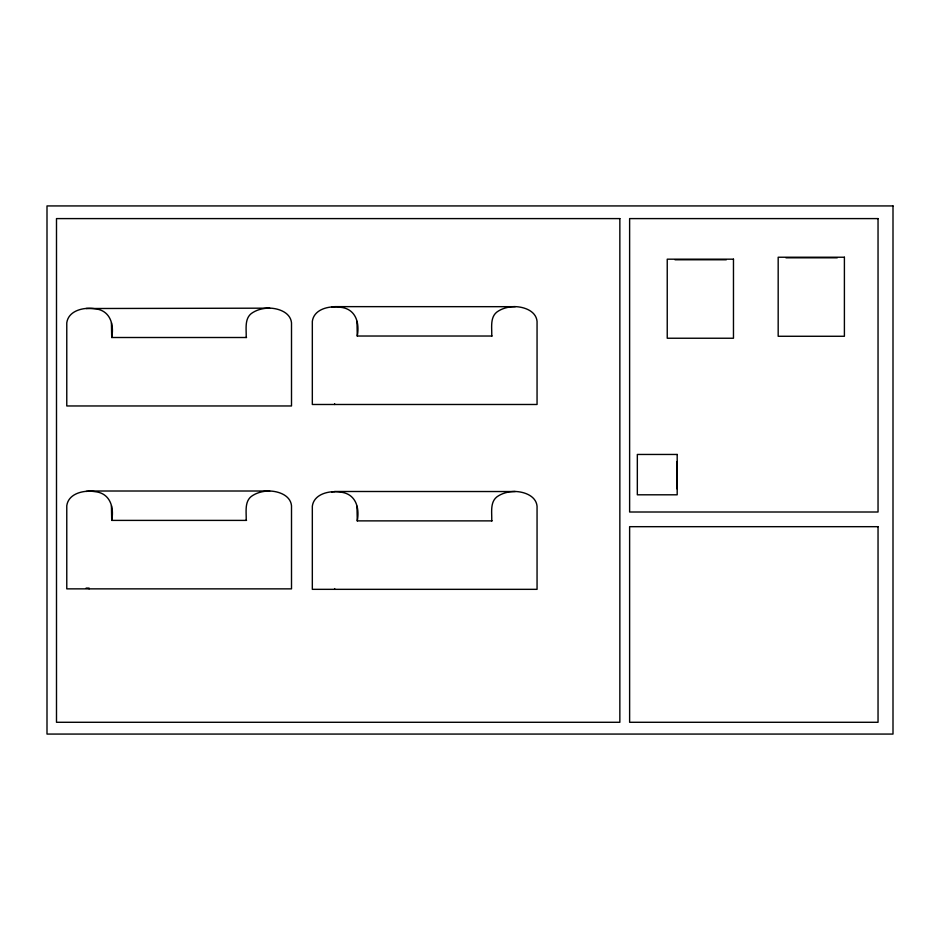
<?xml version="1.0" encoding="UTF-8"?>
<svg xmlns="http://www.w3.org/2000/svg" width="940" height="940" viewBox="0 0 940 940"><rect width="100%" height="100%" fill="white"/><g stroke="black" fill="none" stroke-linecap="round" stroke-linejoin="round"><path stroke-width="1.41" d="M246.174 337.507C246.538 328.965 243.942 317.544 252.978 312.421C257.783 309.495 263.353 308.238 268.934 308.097C278.123 308.167 290.448 312.233 291.506 322.831L291.506 405.963L66.775 405.963L66.775 322.831C68.467 310.247 84.294 306.981 94.881 308.755C110.015 310.2 114.281 324.147 111.719 337.507L246.562 337.507M246.174 520.396C246.538 511.853 243.942 500.433 252.978 495.31C257.783 492.384 263.353 491.127 268.934 490.997C278.123 491.056 290.448 495.122 291.506 505.732L291.506 588.863L66.775 588.863L66.775 505.732C68.467 493.136 84.294 489.869 94.881 491.644C110.015 493.089 114.281 507.036 111.719 520.396L246.562 520.396M491.726 336.027C492.09 327.484 489.493 316.063 498.529 310.94C503.335 308.014 508.904 306.757 514.497 306.616C523.674 306.687 536 310.752 537.057 321.351L537.057 404.482L312.327 404.482L312.327 321.351C314.031 308.767 329.846 305.5 340.433 307.274C355.567 308.72 359.832 322.667 357.271 336.027L492.113 336.027M491.726 520.878C492.09 512.335 489.493 500.903 498.529 495.78C503.335 492.865 508.904 491.608 514.497 491.467C523.674 491.538 536 495.603 537.057 506.202L537.057 589.333L312.327 589.333L312.327 506.202C314.031 493.618 329.846 490.351 340.433 492.125C355.567 493.571 359.832 507.518 357.271 520.878L492.113 520.878M785.957 257.807L837.235 257.807M675.014 259.769L726.291 259.769M334.652 306.64L515.226 306.687M334.652 306.781L331.656 307.039M269.674 308.167L86.104 308.52M356.977 321.351L357.271 336.027M111.425 322.831L111.719 337.507M677.188 461.517L677.188 489.012M677.188 461.975L677.188 465.265M89.1 491.009L269.181 491.009M89.1 491.15L86.104 491.409M268.205 491.056L269.674 491.056M334.652 491.491L515.226 491.538M334.652 491.632L331.656 491.89M111.425 505.732L111.719 520.396M356.977 506.202L357.271 520.878M86.104 588.099L89.1 588.099L89.1 588.863M334.652 403.73L334.652 404.482M334.652 588.581L334.652 589.333M893 205.93L47 205.93L47 734.07L893 734.07L893 205.93M619.848 218.597L56.494 218.597L56.494 722.284L619.848 722.284L619.848 218.597M878.042 218.597L629.624 218.597L629.624 512.006L878.042 512.006L878.042 218.597M844.402 257.231L778.179 257.231L778.179 336.273L844.402 336.273L844.402 257.231M733.47 259.182L667.236 259.182L667.236 338.236L733.47 338.236L733.47 259.182M677.188 454.455L637.332 454.455L637.332 494.804L677.188 494.804L677.188 454.455M878.042 526.682L629.624 526.682L629.624 722.284L878.042 722.284L878.042 526.682"/></g></svg>
